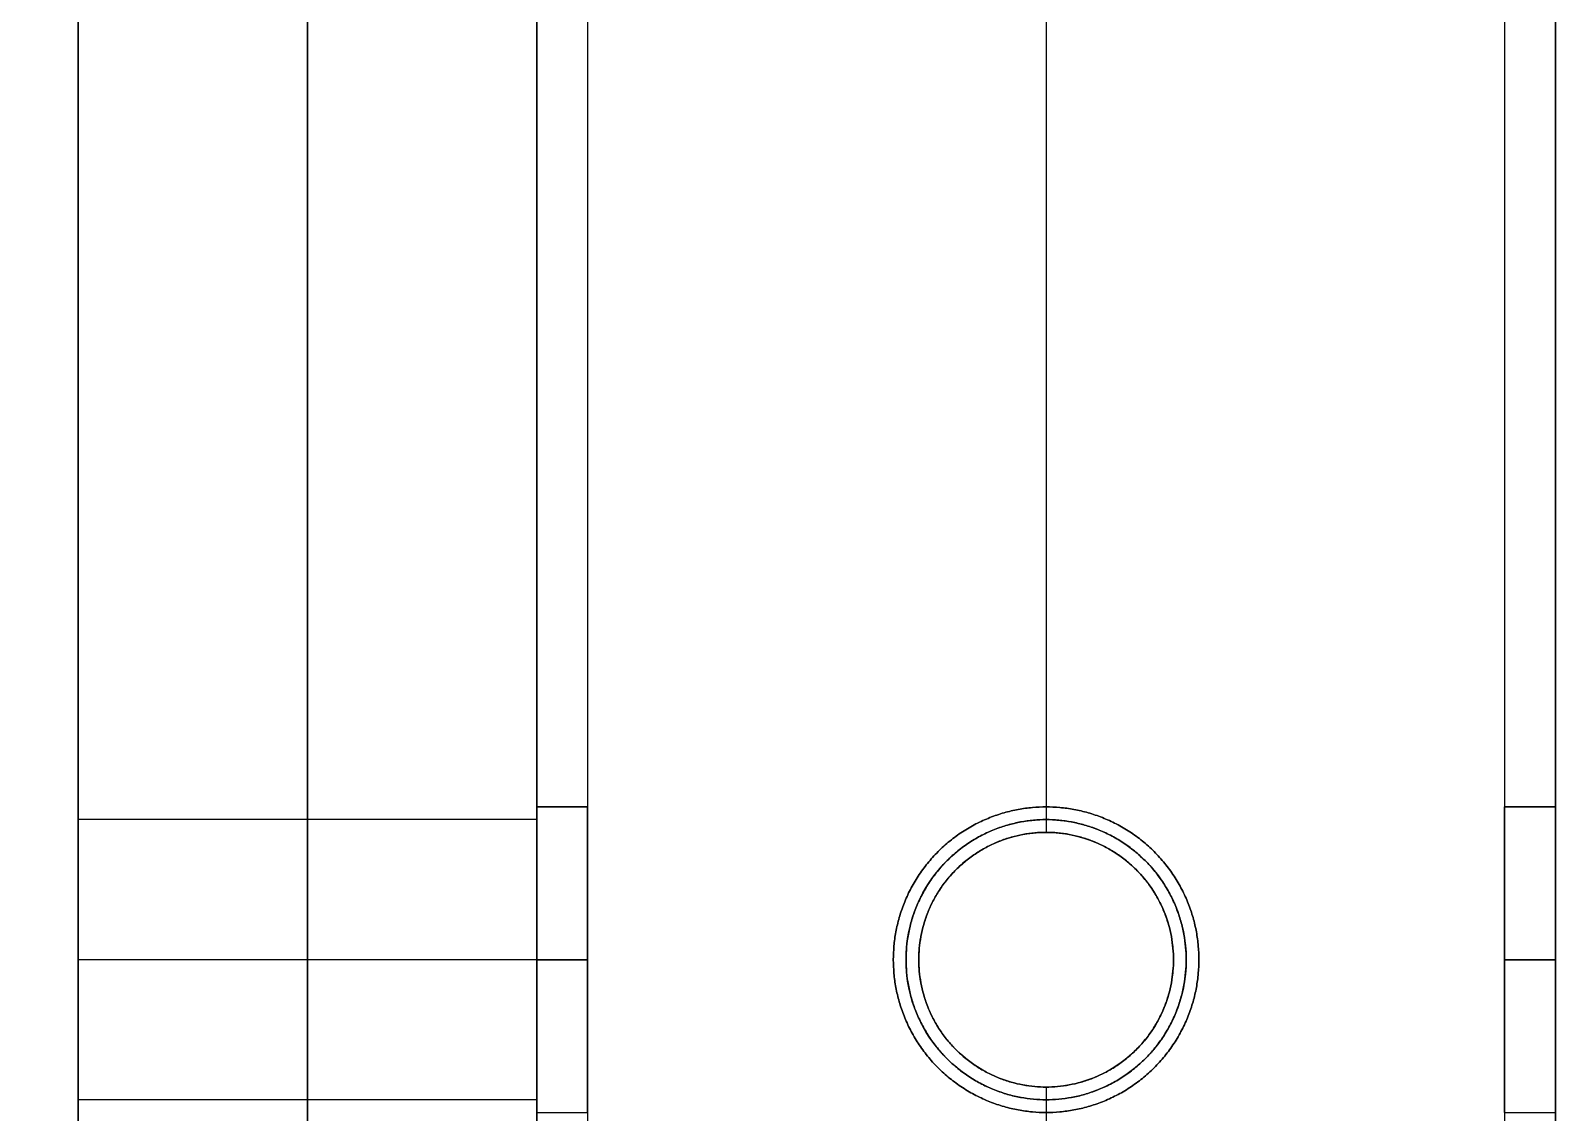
# Model space of a CAD drawing. Header units: millimetres. Extents: x -6529 to 809, y -8611 to 207.
# Drawn here: x 749.2 to 809, y -3796.7 to -3754.2 of the extents above; entities that cross this region are included whole.
import ezdxf

# ---------------------------------------------------------------- set-up
doc = ezdxf.new("R2010")
doc.units = ezdxf.units.MM
doc.header["$MEASUREMENT"] = 0
for name, color, linetype, true_color in [('gaten$11mm', 7, 'Continuous', 0xff6a35), ('platen', 7, 'Continuous', 0x007f00), ('staal', 5, 'Continuous', 0x0000ff)]:
    doc.layers.add(name, color=color, linetype=linetype, true_color=true_color)

# ---------------------------------------------------------------- blocks, each defined once
blk = doc.blocks.new('top plaat')
at = {"layer": 'platen'}
for p, q in [((1296, -50), (1296, -50, 18)), ((1290.5, -55.5), (1290.5, -55.5, 18)), ((1301.5, -55.5), (1301.5, -55.5, 18)), ((1296, -61), (1296, -61, 18))]:
    blk.add_line(p, q, dxfattribs=at)
for points in [[(1316, -1236), (1316, -927), (1316, -618), (1316, -309), (1316, 0)], [(1316, -1236, 18), (1316, -927, 18), (1316, -618, 18), (1316, -309, 18), (1316, 0, 18)], [(1316, -1236, 9), (1316, -927, 9), (1316, -618, 9), (1316, -309, 9), (1316, 0, 9)]]:
    blk.add_open_spline(points, degree=2, knots=[7292.2246, 7292.2246, 7292.2246, 7911.517745, 7911.517745, 8530.810891, 8530.810891, 8530.810891], dxfattribs=at)
for points, knots in [([(1290.5, -55.5), (1290.5, -50), (1296, -50), (1301.5, -50), (1301.5, -55.5), (1301.5, -61), (1296, -61), (1290.5, -61), (1290.5, -55.5)], [-31.415927, -31.415927, -31.415927, -23.561945, -23.561945, -15.707963, -15.707963, -7.853982, -7.853982, 0, 0, 0]), ([(1290.5, -55.5, 18), (1290.5, -50, 18), (1296, -50, 18), (1301.5, -50, 18), (1301.5, -55.5, 18), (1301.5, -61, 18), (1296, -61, 18), (1290.5, -61, 18), (1290.5, -55.5, 18)], [-31.415927, -31.415927, -31.415927, -23.561945, -23.561945, -15.707963, -15.707963, -7.853982, -7.853982, 0, 0, 0]), ([(1290.5, -55.5, 9), (1290.5, -61, 9), (1296, -61, 9), (1301.5, -61, 9), (1301.5, -55.5, 9), (1301.5, -50, 9), (1296, -50, 9), (1290.5, -50, 9), (1290.5, -55.5, 9)], [0, 0, 0, 7.853982, 7.853982, 15.707963, 15.707963, 23.561945, 23.561945, 31.415927, 31.415927, 31.415927])]:
    blk.add_rational_spline(points, [1, 0.707106781187, 1, 0.707106781187, 1, 0.707106781187, 1, 0.707106781187, 1], degree=2, knots=knots, dxfattribs=at)
blk = doc.blocks.new('plaat base')
at = {"layer": 'platen'}
for p, q in [((58, -600), (1258, -600)), ((58, -600, 18), (1258, -600, 18)), ((95.5, -1232.5), (95.5, -1232.5, 18)), ((90, -1238), (90, -1238, 18)), ((101, -1238), (101, -1238, 18)), ((95.5, -1243.5), (95.5, -1243.5, 18))]:
    blk.add_line(p, q, dxfattribs=at)
for points in [[(1258, -300), (1258, -121), (1258, 58)], [(1258, -300, 18), (1258, -121, 18), (1258, 58, 18)], [(1258, -300, 9), (1258, -121, 9), (1258, 58, 9)], [(358, 0), (179, 0), (0, 0)], [(358, 0, 18), (179, 0, 18), (0, 0, 18)], [(358, 0, 9), (179, 0, 9), (0, 0, 9)], [(58, -1258), (208, -1258), (358, -1258)], [(58, -1258, 18), (208, -1258, 18), (358, -1258, 18)], [(58, -1258, 9), (208, -1258, 9), (358, -1258, 9)]]:
    blk.add_open_spline(points, degree=2, dxfattribs=at)
for points in [[(95.5, -1243.5), (90, -1243.5), (90, -1238), (90, -1232.5), (95.5, -1232.5), (101, -1232.5), (101, -1238), (101, -1243.5), (95.5, -1243.5)], [(95.5, -1243.5, 18), (90, -1243.5, 18), (90, -1238, 18), (90, -1232.5, 18), (95.5, -1232.5, 18), (101, -1232.5, 18), (101, -1238, 18), (101, -1243.5, 18), (95.5, -1243.5, 18)]]:
    blk.add_rational_spline(points, [1, 0.707106781187, 1, 0.707106781187, 1, 0.707106781187, 1, 0.707106781187, 1], degree=2, knots=[-31.415927, -31.415927, -31.415927, -23.561945, -23.561945, -15.707963, -15.707963, -7.853982, -7.853982, 0, 0, 0], dxfattribs=at)

msp = doc.modelspace()

# ---------------------------------------------------------------- linework, layer by layer
at = {"layer": 'gaten$11mm'}
msp.add_circle((789.026, -3790.707), 5.5, dxfattribs=at)
at = {"layer": 'staal'}
for p, q in [((769.026, -3784.707, 20), (771.026, -3784.707, 20)), ((771.026, -3784.707, 1296), (769.026, -3784.707, 1296)), ((789.026, -3784.707, 1314), (789.026, -3784.707, 1316)), ((789.026, -3784.707, 1276), (789.026, -3784.707, 1278)), ((807.026, -3784.707, 20), (809.026, -3784.707, 20)), ((809.026, -3784.707, 1296), (807.026, -3784.707, 1296)), ((789.026, -3785.707, 38), (789.026, -3785.707, 40)), ((789.026, -3785.707), (789.026, -3785.707, 2)), ((769.026, -3790.707, 14), (771.026, -3790.707, 14)), ((769.026, -3790.707, 26), (771.026, -3790.707, 26)), ((771.026, -3790.707, 1290), (769.026, -3790.707, 1290)), ((771.026, -3790.707, 1302), (769.026, -3790.707, 1302)), ((783.026, -3790.707, 1314), (783.026, -3790.707, 1316)), ((783.026, -3790.707, 1276), (783.026, -3790.707, 1278)), ((784.026, -3790.707), (784.026, -3790.707, 2)), ((784.026, -3790.707, 38), (784.026, -3790.707, 40)), ((794.026, -3790.707, 38), (794.026, -3790.707, 40)), ((794.026, -3790.707), (794.026, -3790.707, 2)), ((795.026, -3790.707, 1314), (795.026, -3790.707, 1316)), ((795.026, -3790.707, 1276), (795.026, -3790.707, 1278)), ((807.026, -3790.707, 14), (809.026, -3790.707, 14)), ((807.026, -3790.707, 26), (809.026, -3790.707, 26)), ((809.026, -3790.707, 1290), (807.026, -3790.707, 1290)), ((809.026, -3790.707, 1302), (807.026, -3790.707, 1302)), ((789.026, -3795.707, 38), (789.026, -3795.707, 40)), ((789.026, -3795.707), (789.026, -3795.707, 2)), ((769.026, -3796.707, 20), (771.026, -3796.707, 20)), ((807.026, -3796.707, 20), (809.026, -3796.707, 20))]:
    msp.add_line(p, q, dxfattribs=at)
for points in [[(-506.974, -3695.207), (809.026, -3695.207), (809.026, -5011.207), (-506.974, -5011.207)], [(-466.974, -3735.207), (769.026, -3735.207), (769.026, -4971.207), (-466.974, -4971.207)]]:
    msp.add_lwpolyline(points, close=True, dxfattribs=at)
for centre in [(789.026, -3790.707), (789.026, -3790.707, 39), (789.026, -3790.707, 1)]:
    msp.add_circle(centre, 5, dxfattribs=at)
for points in [[(809.026, -3695.207), (809.026, -4353.207), (809.026, -5011.207)], [(809.026, -3695.207, 40), (809.026, -4353.207, 40), (809.026, -5011.207, 40)], [(809.026, -3695.207, 20), (809.026, -3739.957, 20), (809.026, -3784.707, 20)], [(809.026, -3695.207, 1276), (809.026, -4353.207, 1276), (809.026, -5011.207, 1276)], [(809.026, -3695.207, 1316), (809.026, -4353.207, 1316), (809.026, -5011.207, 1316)], [(809.026, -3695.207, 1296), (809.026, -3739.957, 1296), (809.026, -3784.707, 1296)], [(807.026, -3697.207, 38), (807.026, -4353.207, 38), (807.026, -5009.207, 38)], [(807.026, -3697.207, 2), (807.026, -4353.207, 2), (807.026, -5009.207, 2)], [(807.026, -3697.207, 20), (807.026, -3740.957, 20), (807.026, -3784.707, 20)], [(807.026, -3697.207, 1314), (807.026, -4353.207, 1314), (807.026, -5009.207, 1314)], [(807.026, -3697.207, 1278), (807.026, -4353.207, 1278), (807.026, -5009.207, 1278)], [(807.026, -3697.207, 1296), (807.026, -3740.957, 1296), (807.026, -3784.707, 1296)], [(789.026, -3715.207, 40), (789.026, -3750.457, 40), (789.026, -3785.707, 40)], [(789.026, -3715.207, 38), (789.026, -3750.457, 38), (789.026, -3785.707, 38)], [(789.026, -3715.207, 2), (789.026, -3750.457, 2), (789.026, -3785.707, 2)], [(789.026, -3715.207), (789.026, -3750.457), (789.026, -3785.707)], [(789.026, -3715.207, 1316), (789.026, -3749.957, 1316), (789.026, -3784.707, 1316)], [(789.026, -3715.207, 1314), (789.026, -3749.957, 1314), (789.026, -3784.707, 1314)], [(789.026, -3715.207, 1278), (789.026, -3749.957, 1278), (789.026, -3784.707, 1278)], [(789.026, -3715.207, 1276), (789.026, -3749.957, 1276), (789.026, -3784.707, 1276)], [(771.026, -3733.207, 38), (771.026, -4353.207, 38), (771.026, -4973.207, 38)], [(771.026, -3733.207, 2), (771.026, -4353.207, 2), (771.026, -4973.207, 2)], [(771.026, -3733.207, 20), (771.026, -3758.957, 20), (771.026, -3784.707, 20)], [(771.026, -3733.207, 1314), (771.026, -4353.207, 1314), (771.026, -4973.207, 1314)], [(771.026, -3733.207, 1278), (771.026, -4353.207, 1278), (771.026, -4973.207, 1278)], [(771.026, -3733.207, 1296), (771.026, -3758.957, 1296), (771.026, -3784.707, 1296)], [(769.026, -3735.207), (769.026, -4353.207), (769.026, -4971.207)], [(769.026, -3735.207, 40), (769.026, -4353.207, 40), (769.026, -4971.207, 40)], [(769.026, -3735.207, 20), (769.026, -3759.957, 20), (769.026, -3784.707, 20)], [(769.026, -3735.207, 1276), (769.026, -4353.207, 1276), (769.026, -4971.207, 1276)], [(769.026, -3735.207, 1316), (769.026, -4353.207, 1316), (769.026, -4971.207, 1316)], [(769.026, -3735.207, 1296), (769.026, -3759.957, 1296), (769.026, -3784.707, 1296)], [(789.026, -3795.707, 40), (789.026, -3828.207, 40), (789.026, -3860.707, 40)], [(789.026, -3795.707, 38), (789.026, -3828.207, 38), (789.026, -3860.707, 38)], [(789.026, -3795.707, 2), (789.026, -3828.207, 2), (789.026, -3860.707, 2)], [(789.026, -3795.707), (789.026, -3828.207), (789.026, -3860.707)], [(769.026, -3796.707, 20), (769.026, -3828.207, 20), (769.026, -3859.707, 20)], [(771.026, -3796.707, 20), (771.026, -3828.207, 20), (771.026, -3859.707, 20)], [(807.026, -3796.707, 20), (807.026, -3828.207, 20), (807.026, -3859.707, 20)], [(809.026, -3796.707, 20), (809.026, -3828.207, 20), (809.026, -3859.707, 20)]]:
    msp.add_open_spline(points, degree=2, dxfattribs=at)
for points, knots in [([(769.026, -3790.707, 14), (769.026, -3796.707, 14), (769.026, -3796.707, 20), (769.026, -3796.707, 26), (769.026, -3790.707, 26), (769.026, -3784.707, 26), (769.026, -3784.707, 20), (769.026, -3784.707, 14), (769.026, -3790.707, 14)], [-31.415927, -31.415927, -31.415927, -23.561945, -23.561945, -15.707963, -15.707963, -7.853982, -7.853982, 0, 0, 0]), ([(769.026, -3790.707, 1290), (769.026, -3796.707, 1290), (769.026, -3796.707, 1296), (769.026, -3796.707, 1302), (769.026, -3790.707, 1302), (769.026, -3784.707, 1302), (769.026, -3784.707, 1296), (769.026, -3784.707, 1290), (769.026, -3790.707, 1290)], [-31.415927, -31.415927, -31.415927, -23.561945, -23.561945, -15.707963, -15.707963, -7.853982, -7.853982, 0, 0, 0]), ([(771.026, -3790.707, 14), (771.026, -3784.707, 14), (771.026, -3784.707, 20), (771.026, -3784.707, 26), (771.026, -3790.707, 26), (771.026, -3796.707, 26), (771.026, -3796.707, 20), (771.026, -3796.707, 14), (771.026, -3790.707, 14)], [0, 0, 0, 7.853982, 7.853982, 15.707963, 15.707963, 23.561945, 23.561945, 31.415927, 31.415927, 31.415927]), ([(771.026, -3790.707, 1290), (771.026, -3784.707, 1290), (771.026, -3784.707, 1296), (771.026, -3784.707, 1302), (771.026, -3790.707, 1302), (771.026, -3796.707, 1302), (771.026, -3796.707, 1296), (771.026, -3796.707, 1290), (771.026, -3790.707, 1290)], [0, 0, 0, 7.853982, 7.853982, 15.707963, 15.707963, 23.561945, 23.561945, 31.415927, 31.415927, 31.415927]), ([(783.026, -3790.707, 1316), (783.026, -3796.707, 1316), (789.026, -3796.707, 1316), (795.026, -3796.707, 1316), (795.026, -3790.707, 1316), (795.026, -3784.707, 1316), (789.026, -3784.707, 1316), (783.026, -3784.707, 1316), (783.026, -3790.707, 1316)], [-31.415927, -31.415927, -31.415927, -23.561945, -23.561945, -15.707963, -15.707963, -7.853982, -7.853982, 0, 0, 0]), ([(783.026, -3790.707, 1314), (783.026, -3784.707, 1314), (789.026, -3784.707, 1314), (795.026, -3784.707, 1314), (795.026, -3790.707, 1314), (795.026, -3796.707, 1314), (789.026, -3796.707, 1314), (783.026, -3796.707, 1314), (783.026, -3790.707, 1314)], [0, 0, 0, 7.853982, 7.853982, 15.707963, 15.707963, 23.561945, 23.561945, 31.415927, 31.415927, 31.415927]), ([(783.026, -3790.707, 1278), (783.026, -3796.707, 1278), (789.026, -3796.707, 1278), (795.026, -3796.707, 1278), (795.026, -3790.707, 1278), (795.026, -3784.707, 1278), (789.026, -3784.707, 1278), (783.026, -3784.707, 1278), (783.026, -3790.707, 1278)], [-31.415927, -31.415927, -31.415927, -23.561945, -23.561945, -15.707963, -15.707963, -7.853982, -7.853982, 0, 0, 0]), ([(783.026, -3790.707, 1276), (783.026, -3784.707, 1276), (789.026, -3784.707, 1276), (795.026, -3784.707, 1276), (795.026, -3790.707, 1276), (795.026, -3796.707, 1276), (789.026, -3796.707, 1276), (783.026, -3796.707, 1276), (783.026, -3790.707, 1276)], [0, 0, 0, 7.853982, 7.853982, 15.707963, 15.707963, 23.561945, 23.561945, 31.415927, 31.415927, 31.415927]), ([(807.026, -3790.707, 14), (807.026, -3796.707, 14), (807.026, -3796.707, 20), (807.026, -3796.707, 26), (807.026, -3790.707, 26), (807.026, -3784.707, 26), (807.026, -3784.707, 20), (807.026, -3784.707, 14), (807.026, -3790.707, 14)], [-31.415927, -31.415927, -31.415927, -23.561945, -23.561945, -15.707963, -15.707963, -7.853982, -7.853982, 0, 0, 0]), ([(807.026, -3790.707, 1290), (807.026, -3796.707, 1290), (807.026, -3796.707, 1296), (807.026, -3796.707, 1302), (807.026, -3790.707, 1302), (807.026, -3784.707, 1302), (807.026, -3784.707, 1296), (807.026, -3784.707, 1290), (807.026, -3790.707, 1290)], [-31.415927, -31.415927, -31.415927, -23.561945, -23.561945, -15.707963, -15.707963, -7.853982, -7.853982, 0, 0, 0]), ([(809.026, -3790.707, 14), (809.026, -3784.707, 14), (809.026, -3784.707, 20), (809.026, -3784.707, 26), (809.026, -3790.707, 26), (809.026, -3796.707, 26), (809.026, -3796.707, 20), (809.026, -3796.707, 14), (809.026, -3790.707, 14)], [0, 0, 0, 7.853982, 7.853982, 15.707963, 15.707963, 23.561945, 23.561945, 31.415927, 31.415927, 31.415927]), ([(809.026, -3790.707, 1290), (809.026, -3784.707, 1290), (809.026, -3784.707, 1296), (809.026, -3784.707, 1302), (809.026, -3790.707, 1302), (809.026, -3796.707, 1302), (809.026, -3796.707, 1296), (809.026, -3796.707, 1290), (809.026, -3790.707, 1290)], [0, 0, 0, 7.853982, 7.853982, 15.707963, 15.707963, 23.561945, 23.561945, 31.415927, 31.415927, 31.415927]), ([(784.026, -3790.707, 40), (784.026, -3795.707, 40), (789.026, -3795.707, 40), (794.026, -3795.707, 40), (794.026, -3790.707, 40), (794.026, -3785.707, 40), (789.026, -3785.707, 40), (784.026, -3785.707, 40), (784.026, -3790.707, 40)], [-31.415927, -31.415927, -31.415927, -23.561945, -23.561945, -15.707963, -15.707963, -7.853982, -7.853982, 0, 0, 0]), ([(784.026, -3790.707, 38), (784.026, -3785.707, 38), (789.026, -3785.707, 38), (794.026, -3785.707, 38), (794.026, -3790.707, 38), (794.026, -3795.707, 38), (789.026, -3795.707, 38), (784.026, -3795.707, 38), (784.026, -3790.707, 38)], [0, 0, 0, 7.853982, 7.853982, 15.707963, 15.707963, 23.561945, 23.561945, 31.415927, 31.415927, 31.415927]), ([(784.026, -3790.707, 2), (784.026, -3795.707, 2), (789.026, -3795.707, 2), (794.026, -3795.707, 2), (794.026, -3790.707, 2), (794.026, -3785.707, 2), (789.026, -3785.707, 2), (784.026, -3785.707, 2), (784.026, -3790.707, 2)], [-31.415927, -31.415927, -31.415927, -23.561945, -23.561945, -15.707963, -15.707963, -7.853982, -7.853982, 0, 0, 0])]:
    msp.add_rational_spline(points, [1, 0.707106781187, 1, 0.707106781187, 1, 0.707106781187, 1, 0.707106781187, 1], degree=2, knots=knots, dxfattribs=at)

# ---------------------------------------------------------------- block references
at = {"layer": 'platen'}
for name, p in [('top plaat', (-506.974, -3735.207, 1316)), ('plaat base', (-506.974, -3753.207, 40))]:
    msp.add_blockref(name, p, dxfattribs=at)
at = {"layer": 'platen', "extrusion": (-1, 4.54671e-15, 0)}
msp.add_blockref('plaat base', (3695.207, 1258, -769.026), dxfattribs=at)

doc.saveas('drawing.dxf')
